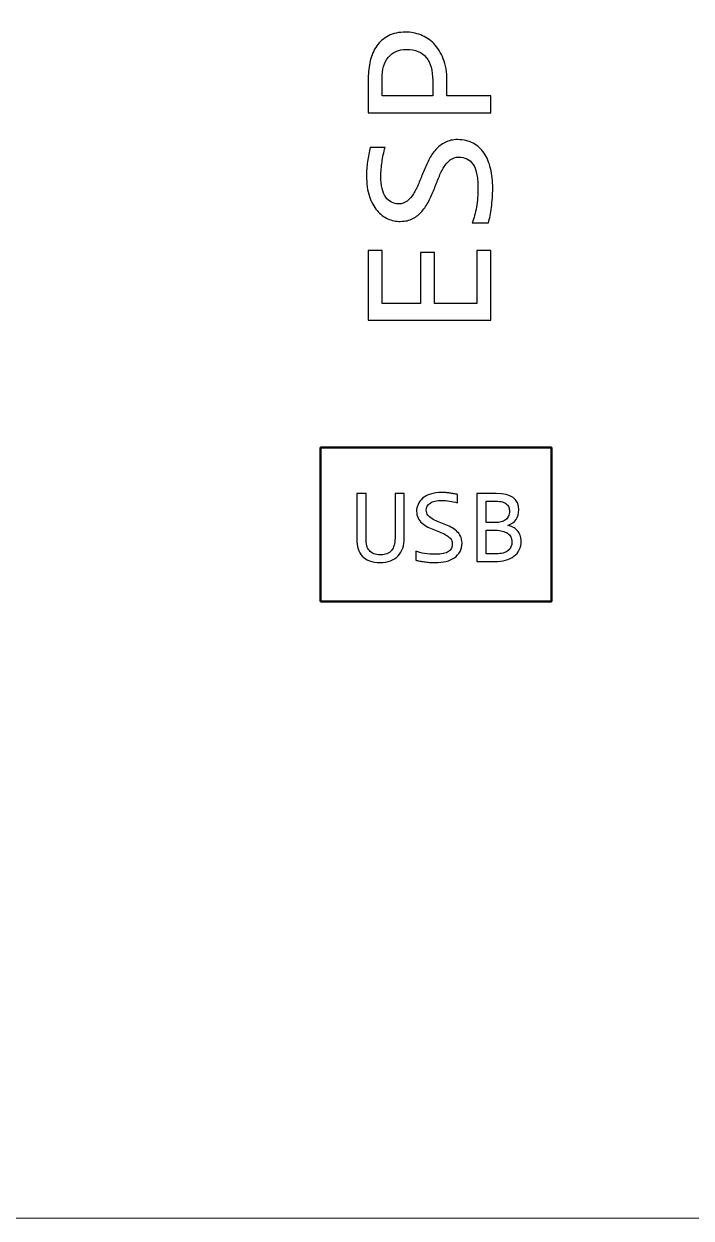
# Model space of a CAD drawing. Header units: millimetres. Extents: x -183.4 to -95.3, y 23.3 to 100.3.
# Drawn here: x -139.37 to -117.36, y 23.3 to 62.72 of the extents above; entities that cross this region are included whole.
import ezdxf

# ---------------------------------------------------------------- set-up
doc = ezdxf.new("R2010")
doc.units = ezdxf.units.MM
doc.header["$MEASUREMENT"] = 0
doc.layers.add('layer 1', color=7, linetype='Continuous')

msp = doc.modelspace()

# ---------------------------------------------------------------- linework, layer by layer
at = {"layer": 'layer 1', "color": 177, "lineweight": 9}
msp.add_lwpolyline([(-183.408, 23.2984), (-95.339, 23.2984), (-95.339, 100.2984), (-183.408, 100.2984), (-183.408, 23.2984)], close=True, dxfattribs=at)
at = {"layer": 'layer 1', "color": 250, "lineweight": 50}
msp.add_lwpolyline([(-129.5847, 43.6542), (-121.9647, 43.6542), (-121.9647, 48.7342), (-129.5847, 48.7342), (-129.5847, 43.6542)], close=True, dxfattribs=at)
at = {"layer": 'layer 1', "color": 250}
for points, knots in [([(-126.7718, 62.4462), (-126.6056, 62.4462), (-126.4427, 62.4155), (-126.2797, 62.3531), (-126.2797, 62.3531), (-126.1177, 62.2917), (-125.9728, 62.1954), (-125.8447, 62.0652), (-125.8447, 62.0652), (-125.7166, 61.935), (-125.6129, 61.7678), (-125.5335, 61.5657), (-125.5335, 61.5657), (-125.4542, 61.3635), (-125.414, 61.1212), (-125.414, 60.8407), (-125.414, 60.8407), (-125.414, 60.8407), (-125.414, 60.338), (-125.414, 60.338), (-125.414, 60.338), (-125.414, 60.338), (-123.9598, 60.338), (-123.9598, 60.338), (-123.9598, 60.338), (-123.9598, 60.338), (-123.9598, 59.7856), (-123.9598, 59.7856), (-123.9598, 59.7856), (-123.9598, 59.7856), (-128.0111, 59.7856), (-128.0111, 59.7856), (-128.0111, 59.7856), (-128.0111, 59.7856), (-128.0111, 60.9264), (-128.0111, 60.9264), (-128.0111, 60.9264), (-128.0111, 61.1275), (-127.9889, 61.3191), (-127.9444, 61.5032), (-127.9444, 61.5032), (-127.9, 61.6874), (-127.828, 61.8493), (-127.7296, 61.989), (-127.7296, 61.989), (-127.6301, 62.1287), (-127.502, 62.2398), (-127.3444, 62.3224), (-127.3444, 62.3224), (-127.1877, 62.4049), (-126.9962, 62.4462), (-126.7718, 62.4462)], [0, 0, 0, 0, 0.0714286, 0.0714286, 0.0714286, 0.0714286, 0.1428571, 0.1428571, 0.1428571, 0.1428571, 0.2142857, 0.2142857, 0.2142857, 0.2142857, 0.2857143, 0.2857143, 0.2857143, 0.2857143, 0.3571429, 0.3571429, 0.3571429, 0.3571429, 0.4285714, 0.4285714, 0.4285714, 0.4285714, 0.5, 0.5, 0.5, 0.5, 0.5714286, 0.5714286, 0.5714286, 0.5714286, 0.6428571, 0.6428571, 0.6428571, 0.6428571, 0.7142857, 0.7142857, 0.7142857, 0.7142857, 0.7857143, 0.7857143, 0.7857143, 0.7857143, 0.8571429, 0.8571429, 0.8571429, 0.8571429, 1, 1, 1, 1]), ([(-126.7464, 61.8747), (-127.0078, 61.8747), (-127.2078, 61.789), (-127.3465, 61.6186), (-127.3465, 61.6186), (-127.4851, 61.4482), (-127.5539, 61.209), (-127.5539, 60.9032), (-127.5539, 60.9032), (-127.5539, 60.9032), (-127.5539, 60.338), (-127.5539, 60.338), (-127.5539, 60.338), (-127.5539, 60.338), (-125.8839, 60.338), (-125.8839, 60.338), (-125.8839, 60.338), (-125.8839, 60.338), (-125.8839, 60.8534), (-125.8839, 60.8534), (-125.8839, 60.8534), (-125.8839, 61.1804), (-125.9548, 61.4323), (-126.0976, 61.6091), (-126.0976, 61.6091), (-126.2405, 61.7858), (-126.4575, 61.8747), (-126.7464, 61.8747)], [0, 0, 0, 0, 0.125, 0.125, 0.125, 0.125, 0.25, 0.25, 0.25, 0.25, 0.375, 0.375, 0.375, 0.375, 0.5, 0.5, 0.5, 0.5, 0.625, 0.625, 0.625, 0.625, 0.75, 0.75, 0.75, 0.75, 1, 1, 1, 1]), ([(-125.0562, 58.8977), (-124.8647, 58.8977), (-124.6953, 58.8585), (-124.5514, 58.7802), (-124.5514, 58.7802), (-124.4064, 58.7008), (-124.2858, 58.5918), (-124.1895, 58.451), (-124.1895, 58.451), (-124.0932, 58.3103), (-124.0212, 58.1409), (-123.9736, 57.943), (-123.9736, 57.943), (-123.9259, 57.7462), (-123.9026, 57.5282), (-123.9026, 57.29), (-123.9026, 57.29), (-123.9026, 57.1821), (-123.9069, 57.0752), (-123.9153, 56.9694), (-123.9153, 56.9694), (-123.9238, 56.8625), (-123.9333, 56.7598), (-123.946, 56.6614), (-123.946, 56.6614), (-123.9587, 56.563), (-123.9736, 56.4709), (-123.9894, 56.3841), (-123.9894, 56.3841), (-124.0064, 56.2973), (-124.0233, 56.218), (-124.0424, 56.1481), (-124.0424, 56.1481), (-124.0424, 56.1481), (-124.5758, 56.1481), (-124.5758, 56.1481), (-124.5758, 56.1481), (-124.5186, 56.3037), (-124.4731, 56.4772), (-124.4403, 56.6709), (-124.4403, 56.6709), (-124.4075, 56.8646), (-124.3916, 57.0837), (-124.3916, 57.3303), (-124.3916, 57.3303), (-124.3916, 57.5081), (-124.4054, 57.6594), (-124.4329, 57.7843), (-124.4329, 57.7843), (-124.4615, 57.9102), (-124.5027, 58.0118), (-124.5567, 58.0923), (-124.5567, 58.0923), (-124.6117, 58.1716), (-124.6784, 58.2298), (-124.7567, 58.2658), (-124.7567, 58.2658), (-124.835, 58.3018), (-124.925, 58.3198), (-125.0255, 58.3198), (-125.0255, 58.3198), (-125.1356, 58.3198), (-125.2287, 58.2891), (-125.306, 58.2288), (-125.306, 58.2288), (-125.3833, 58.1674), (-125.4531, 58.087), (-125.5145, 57.9885), (-125.5145, 57.9885), (-125.5748, 57.8891), (-125.6309, 57.7758), (-125.6817, 57.6488), (-125.6817, 57.6488), (-125.7325, 57.5218), (-125.7844, 57.3916), (-125.8383, 57.2594), (-125.8383, 57.2594), (-125.8923, 57.1271), (-125.9505, 56.9969), (-126.013, 56.8699), (-126.013, 56.8699), (-126.0765, 56.7429), (-126.1506, 56.6296), (-126.2363, 56.5312), (-126.2363, 56.5312), (-126.3231, 56.4317), (-126.4236, 56.3513), (-126.539, 56.2899), (-126.539, 56.2899), (-126.6554, 56.2296), (-126.793, 56.1989), (-126.9517, 56.1989), (-126.9517, 56.1989), (-127.0904, 56.1989), (-127.2269, 56.2275), (-127.3613, 56.2857), (-127.3613, 56.2857), (-127.4957, 56.3439), (-127.6153, 56.4339), (-127.719, 56.5556), (-127.719, 56.5556), (-127.8238, 56.6773), (-127.9084, 56.8339), (-127.9719, 57.0255), (-127.9719, 57.0255), (-128.0365, 57.217), (-128.0683, 57.4446), (-128.0683, 57.7102), (-128.0683, 57.7102), (-128.0683, 57.7779), (-128.0651, 57.852), (-128.0587, 57.9314), (-128.0587, 57.9314), (-128.0524, 58.0108), (-128.0439, 58.0923), (-128.0323, 58.1738), (-128.0323, 58.1738), (-128.0217, 58.2552), (-128.0079, 58.3357), (-127.9942, 58.4151), (-127.9942, 58.4151), (-127.9794, 58.4955), (-127.9645, 58.5696), (-127.9476, 58.6373), (-127.9476, 58.6373), (-127.9476, 58.6373), (-127.4523, 58.6373), (-127.4523, 58.6373), (-127.4523, 58.6373), (-127.4978, 58.4786), (-127.5327, 58.3187), (-127.556, 58.16), (-127.556, 58.16), (-127.5804, 58.0002), (-127.592, 57.8467), (-127.592, 57.6975), (-127.592, 57.6975), (-127.592, 57.3811), (-127.5391, 57.1493), (-127.4333, 57.0001), (-127.4333, 57.0001), (-127.3274, 56.8508), (-127.1856, 56.7768), (-127.0078, 56.7768), (-127.0078, 56.7768), (-126.8977, 56.7768), (-126.8035, 56.8074), (-126.7252, 56.8678), (-126.7252, 56.8678), (-126.6469, 56.9292), (-126.576, 57.0096), (-126.5146, 57.1091), (-126.5146, 57.1091), (-126.4522, 57.2075), (-126.3961, 57.3207), (-126.3453, 57.4477), (-126.3453, 57.4477), (-126.2945, 57.5747), (-126.2426, 57.7049), (-126.1887, 57.8372), (-126.1887, 57.8372), (-126.1347, 57.9695), (-126.0765, 58.0997), (-126.0119, 58.2267), (-126.0119, 58.2267), (-125.9474, 58.3537), (-125.8722, 58.4669), (-125.7844, 58.5664), (-125.7844, 58.5664), (-125.6965, 58.6648), (-125.5928, 58.7453), (-125.4753, 58.8066), (-125.4753, 58.8066), (-125.3579, 58.867), (-125.2182, 58.8977), (-125.0562, 58.8977)], [0, 0, 0, 0, 0.0222222, 0.0222222, 0.0222222, 0.0222222, 0.0444444, 0.0444444, 0.0444444, 0.0444444, 0.0666667, 0.0666667, 0.0666667, 0.0666667, 0.0888889, 0.0888889, 0.0888889, 0.0888889, 0.1111111, 0.1111111, 0.1111111, 0.1111111, 0.1333333, 0.1333333, 0.1333333, 0.1333333, 0.1555556, 0.1555556, 0.1555556, 0.1555556, 0.1777778, 0.1777778, 0.1777778, 0.1777778, 0.2, 0.2, 0.2, 0.2, 0.2222222, 0.2222222, 0.2222222, 0.2222222, 0.2444444, 0.2444444, 0.2444444, 0.2444444, 0.2666667, 0.2666667, 0.2666667, 0.2666667, 0.2888889, 0.2888889, 0.2888889, 0.2888889, 0.3111111, 0.3111111, 0.3111111, 0.3111111, 0.3333333, 0.3333333, 0.3333333, 0.3333333, 0.3555556, 0.3555556, 0.3555556, 0.3555556, 0.3777778, 0.3777778, 0.3777778, 0.3777778, 0.4, 0.4, 0.4, 0.4, 0.4222222, 0.4222222, 0.4222222, 0.4222222, 0.4444444, 0.4444444, 0.4444444, 0.4444444, 0.4666667, 0.4666667, 0.4666667, 0.4666667, 0.4888889, 0.4888889, 0.4888889, 0.4888889, 0.5111111, 0.5111111, 0.5111111, 0.5111111, 0.5333333, 0.5333333, 0.5333333, 0.5333333, 0.5555556, 0.5555556, 0.5555556, 0.5555556, 0.5777778, 0.5777778, 0.5777778, 0.5777778, 0.6, 0.6, 0.6, 0.6, 0.6222222, 0.6222222, 0.6222222, 0.6222222, 0.6444444, 0.6444444, 0.6444444, 0.6444444, 0.6666667, 0.6666667, 0.6666667, 0.6666667, 0.6888889, 0.6888889, 0.6888889, 0.6888889, 0.7111111, 0.7111111, 0.7111111, 0.7111111, 0.7333333, 0.7333333, 0.7333333, 0.7333333, 0.7555556, 0.7555556, 0.7555556, 0.7555556, 0.7777778, 0.7777778, 0.7777778, 0.7777778, 0.8, 0.8, 0.8, 0.8, 0.8222222, 0.8222222, 0.8222222, 0.8222222, 0.8444444, 0.8444444, 0.8444444, 0.8444444, 0.8666667, 0.8666667, 0.8666667, 0.8666667, 0.8888889, 0.8888889, 0.8888889, 0.8888889, 0.9111111, 0.9111111, 0.9111111, 0.9111111, 0.9333333, 0.9333333, 0.9333333, 0.9333333, 0.9555556, 0.9555556, 0.9555556, 0.9555556, 1, 1, 1, 1]), ([(-123.9598, 55.2412), (-123.9598, 55.2412), (-123.9598, 52.9361), (-123.9598, 52.9361), (-123.9598, 52.9361), (-123.9598, 52.9361), (-128.0111, 52.9361), (-128.0111, 52.9361), (-128.0111, 52.9361), (-128.0111, 52.9361), (-128.0111, 55.2412), (-128.0111, 55.2412), (-128.0111, 55.2412), (-128.0111, 55.2412), (-127.5476, 55.2412), (-127.5476, 55.2412), (-127.5476, 55.2412), (-127.5476, 55.2412), (-127.5476, 53.4886), (-127.5476, 53.4886), (-127.5476, 53.4886), (-127.5476, 53.4886), (-126.2903, 53.4886), (-126.2903, 53.4886), (-126.2903, 53.4886), (-126.2903, 53.4886), (-126.2903, 55.1734), (-126.2903, 55.1734), (-126.2903, 55.1734), (-126.2903, 55.1734), (-125.8267, 55.1734), (-125.8267, 55.1734), (-125.8267, 55.1734), (-125.8267, 55.1734), (-125.8267, 53.4886), (-125.8267, 53.4886), (-125.8267, 53.4886), (-125.8267, 53.4886), (-124.4297, 53.4886), (-124.4297, 53.4886), (-124.4297, 53.4886), (-124.4297, 53.4886), (-124.4297, 55.2412), (-124.4297, 55.2412), (-124.4297, 55.2412), (-124.4297, 55.2412), (-123.9598, 55.2412), (-123.9598, 55.2412)], [0, 0, 0, 0, 0.0769231, 0.0769231, 0.0769231, 0.0769231, 0.1538462, 0.1538462, 0.1538462, 0.1538462, 0.2307692, 0.2307692, 0.2307692, 0.2307692, 0.3076923, 0.3076923, 0.3076923, 0.3076923, 0.3846154, 0.3846154, 0.3846154, 0.3846154, 0.4615385, 0.4615385, 0.4615385, 0.4615385, 0.5384615, 0.5384615, 0.5384615, 0.5384615, 0.6153846, 0.6153846, 0.6153846, 0.6153846, 0.6923077, 0.6923077, 0.6923077, 0.6923077, 0.7692308, 0.7692308, 0.7692308, 0.7692308, 0.8461538, 0.8461538, 0.8461538, 0.8461538, 1, 1, 1, 1]), ([(-126.8205, 45.752), (-126.8205, 45.628), (-126.8382, 45.5157), (-126.8729, 45.4152), (-126.8729, 45.4152), (-126.9081, 45.3146), (-126.9593, 45.2294), (-127.0275, 45.1588), (-127.0275, 45.1588), (-127.0951, 45.0877), (-127.178, 45.0336), (-127.2762, 44.9948), (-127.2762, 44.9948), (-127.3744, 44.9566), (-127.4873, 44.9372), (-127.6149, 44.9372), (-127.6149, 44.9372), (-127.7548, 44.9372), (-127.8741, 44.9554), (-127.9717, 44.9924), (-127.9717, 44.9924), (-128.0693, 45.0289), (-128.1487, 45.0812), (-128.2104, 45.1482), (-128.2104, 45.1482), (-128.2716, 45.2153), (-128.3163, 45.2958), (-128.3445, 45.3905), (-128.3445, 45.3905), (-128.3727, 45.4845), (-128.3868, 45.5892), (-128.3868, 45.7056), (-128.3868, 45.7056), (-128.3868, 45.7056), (-128.3868, 47.2196), (-128.3868, 47.2196), (-128.3868, 47.2196), (-128.3868, 47.2196), (-128.0799, 47.2196), (-128.0799, 47.2196), (-128.0799, 47.2196), (-128.0799, 47.2196), (-128.0799, 45.7303), (-128.0799, 45.7303), (-128.0799, 45.7303), (-128.0799, 45.6415), (-128.0717, 45.5645), (-128.0552, 45.4975), (-128.0552, 45.4975), (-128.0382, 45.431), (-128.0111, 45.3758), (-127.9729, 45.3305), (-127.9729, 45.3305), (-127.9353, 45.2858), (-127.8859, 45.2523), (-127.8259, 45.2294), (-127.8259, 45.2294), (-127.7654, 45.2064), (-127.6919, 45.1947), (-127.6043, 45.1947), (-127.6043, 45.1947), (-127.4414, 45.1947), (-127.3215, 45.2417), (-127.2439, 45.3358), (-127.2439, 45.3358), (-127.1662, 45.4299), (-127.1274, 45.5627), (-127.1274, 45.7338), (-127.1274, 45.7338), (-127.1274, 45.7338), (-127.1274, 47.2196), (-127.1274, 47.2196), (-127.1274, 47.2196), (-127.1274, 47.2196), (-126.8205, 47.2196), (-126.8205, 47.2196), (-126.8205, 47.2196), (-126.8205, 47.2196), (-126.8205, 45.752), (-126.8205, 45.752)], [0, 0, 0, 0, 0.047619, 0.047619, 0.047619, 0.047619, 0.0952381, 0.0952381, 0.0952381, 0.0952381, 0.1428571, 0.1428571, 0.1428571, 0.1428571, 0.1904762, 0.1904762, 0.1904762, 0.1904762, 0.2380952, 0.2380952, 0.2380952, 0.2380952, 0.2857143, 0.2857143, 0.2857143, 0.2857143, 0.3333333, 0.3333333, 0.3333333, 0.3333333, 0.3809524, 0.3809524, 0.3809524, 0.3809524, 0.4285714, 0.4285714, 0.4285714, 0.4285714, 0.4761905, 0.4761905, 0.4761905, 0.4761905, 0.5238095, 0.5238095, 0.5238095, 0.5238095, 0.5714286, 0.5714286, 0.5714286, 0.5714286, 0.6190476, 0.6190476, 0.6190476, 0.6190476, 0.6666667, 0.6666667, 0.6666667, 0.6666667, 0.7142857, 0.7142857, 0.7142857, 0.7142857, 0.7619048, 0.7619048, 0.7619048, 0.7619048, 0.8095238, 0.8095238, 0.8095238, 0.8095238, 0.8571429, 0.8571429, 0.8571429, 0.8571429, 0.9047619, 0.9047619, 0.9047619, 0.9047619, 1, 1, 1, 1]), ([(-124.9162, 45.578), (-124.9162, 45.4716), (-124.938, 45.3775), (-124.9815, 45.2976), (-124.9815, 45.2976), (-125.0256, 45.217), (-125.0861, 45.15), (-125.1643, 45.0965), (-125.1643, 45.0965), (-125.2425, 45.043), (-125.3366, 45.003), (-125.4465, 44.9765), (-125.4465, 44.9765), (-125.5559, 44.9501), (-125.677, 44.9372), (-125.8093, 44.9372), (-125.8093, 44.9372), (-125.8693, 44.9372), (-125.9287, 44.9395), (-125.9875, 44.9442), (-125.9875, 44.9442), (-126.0468, 44.9489), (-126.1039, 44.9542), (-126.1585, 44.9613), (-126.1585, 44.9613), (-126.2132, 44.9683), (-126.2644, 44.9765), (-126.3126, 44.9854), (-126.3126, 44.9854), (-126.3608, 44.9948), (-126.4049, 45.0042), (-126.4437, 45.0148), (-126.4437, 45.0148), (-126.4437, 45.0148), (-126.4437, 45.3111), (-126.4437, 45.3111), (-126.4437, 45.3111), (-126.3573, 45.2793), (-126.2609, 45.2541), (-126.1533, 45.2358), (-126.1533, 45.2358), (-126.0457, 45.2176), (-125.924, 45.2088), (-125.787, 45.2088), (-125.787, 45.2088), (-125.6882, 45.2088), (-125.6041, 45.2164), (-125.5347, 45.2317), (-125.5347, 45.2317), (-125.4648, 45.2476), (-125.4083, 45.2705), (-125.3636, 45.3005), (-125.3636, 45.3005), (-125.3195, 45.3311), (-125.2872, 45.3681), (-125.2672, 45.4116), (-125.2672, 45.4116), (-125.2472, 45.4551), (-125.2372, 45.5051), (-125.2372, 45.561), (-125.2372, 45.561), (-125.2372, 45.6221), (-125.2543, 45.6739), (-125.2878, 45.7168), (-125.2878, 45.7168), (-125.3219, 45.7597), (-125.3666, 45.7985), (-125.4213, 45.8326), (-125.4213, 45.8326), (-125.4765, 45.8661), (-125.5394, 45.8973), (-125.61, 45.9255), (-125.61, 45.9255), (-125.6805, 45.9537), (-125.7529, 45.9825), (-125.8264, 46.0125), (-125.8264, 46.0125), (-125.8999, 46.0425), (-125.9722, 46.0748), (-126.0427, 46.1095), (-126.0427, 46.1095), (-126.1133, 46.1448), (-126.1762, 46.186), (-126.2309, 46.2336), (-126.2309, 46.2336), (-126.2861, 46.2818), (-126.3308, 46.3376), (-126.3649, 46.4017), (-126.3649, 46.4017), (-126.3984, 46.4664), (-126.4155, 46.5428), (-126.4155, 46.631), (-126.4155, 46.631), (-126.4155, 46.7081), (-126.3996, 46.7839), (-126.3673, 46.8586), (-126.3673, 46.8586), (-126.3349, 46.9332), (-126.285, 46.9997), (-126.2173, 47.0573), (-126.2173, 47.0573), (-126.1497, 47.1155), (-126.0627, 47.1625), (-125.9563, 47.1978), (-125.9563, 47.1978), (-125.8499, 47.2337), (-125.7235, 47.2513), (-125.5759, 47.2513), (-125.5759, 47.2513), (-125.5383, 47.2513), (-125.4971, 47.2496), (-125.453, 47.246), (-125.453, 47.246), (-125.4089, 47.2425), (-125.3636, 47.2378), (-125.3184, 47.2313), (-125.3184, 47.2313), (-125.2731, 47.2255), (-125.2284, 47.2178), (-125.1843, 47.2102), (-125.1843, 47.2102), (-125.1396, 47.2019), (-125.0985, 47.1937), (-125.0608, 47.1843), (-125.0608, 47.1843), (-125.0608, 47.1843), (-125.0608, 46.9091), (-125.0608, 46.9091), (-125.0608, 46.9091), (-125.149, 46.9344), (-125.2378, 46.9538), (-125.326, 46.9668), (-125.326, 46.9668), (-125.4148, 46.9803), (-125.5, 46.9867), (-125.5829, 46.9867), (-125.5829, 46.9867), (-125.7587, 46.9867), (-125.8875, 46.9573), (-125.9704, 46.8986), (-125.9704, 46.8986), (-126.0533, 46.8398), (-126.0945, 46.761), (-126.0945, 46.6622), (-126.0945, 46.6622), (-126.0945, 46.601), (-126.0774, 46.5487), (-126.0439, 46.5052), (-126.0439, 46.5052), (-126.0098, 46.4617), (-125.9651, 46.4223), (-125.9098, 46.3882), (-125.9098, 46.3882), (-125.8552, 46.3535), (-125.7923, 46.3224), (-125.7217, 46.2941), (-125.7217, 46.2941), (-125.6511, 46.2659), (-125.5788, 46.2371), (-125.5053, 46.2071), (-125.5053, 46.2071), (-125.4318, 46.1771), (-125.3595, 46.1448), (-125.289, 46.1089), (-125.289, 46.1089), (-125.2184, 46.0731), (-125.1555, 46.0313), (-125.1002, 45.9825), (-125.1002, 45.9825), (-125.0456, 45.9337), (-125.0009, 45.8761), (-124.9668, 45.8108), (-124.9668, 45.8108), (-124.9333, 45.7456), (-124.9162, 45.668), (-124.9162, 45.578)], [0, 0, 0, 0, 0.0222222, 0.0222222, 0.0222222, 0.0222222, 0.0444444, 0.0444444, 0.0444444, 0.0444444, 0.0666667, 0.0666667, 0.0666667, 0.0666667, 0.0888889, 0.0888889, 0.0888889, 0.0888889, 0.1111111, 0.1111111, 0.1111111, 0.1111111, 0.1333333, 0.1333333, 0.1333333, 0.1333333, 0.1555556, 0.1555556, 0.1555556, 0.1555556, 0.1777778, 0.1777778, 0.1777778, 0.1777778, 0.2, 0.2, 0.2, 0.2, 0.2222222, 0.2222222, 0.2222222, 0.2222222, 0.2444444, 0.2444444, 0.2444444, 0.2444444, 0.2666667, 0.2666667, 0.2666667, 0.2666667, 0.2888889, 0.2888889, 0.2888889, 0.2888889, 0.3111111, 0.3111111, 0.3111111, 0.3111111, 0.3333333, 0.3333333, 0.3333333, 0.3333333, 0.3555556, 0.3555556, 0.3555556, 0.3555556, 0.3777778, 0.3777778, 0.3777778, 0.3777778, 0.4, 0.4, 0.4, 0.4, 0.4222222, 0.4222222, 0.4222222, 0.4222222, 0.4444444, 0.4444444, 0.4444444, 0.4444444, 0.4666667, 0.4666667, 0.4666667, 0.4666667, 0.4888889, 0.4888889, 0.4888889, 0.4888889, 0.5111111, 0.5111111, 0.5111111, 0.5111111, 0.5333333, 0.5333333, 0.5333333, 0.5333333, 0.5555556, 0.5555556, 0.5555556, 0.5555556, 0.5777778, 0.5777778, 0.5777778, 0.5777778, 0.6, 0.6, 0.6, 0.6, 0.6222222, 0.6222222, 0.6222222, 0.6222222, 0.6444444, 0.6444444, 0.6444444, 0.6444444, 0.6666667, 0.6666667, 0.6666667, 0.6666667, 0.6888889, 0.6888889, 0.6888889, 0.6888889, 0.7111111, 0.7111111, 0.7111111, 0.7111111, 0.7333333, 0.7333333, 0.7333333, 0.7333333, 0.7555556, 0.7555556, 0.7555556, 0.7555556, 0.7777778, 0.7777778, 0.7777778, 0.7777778, 0.8, 0.8, 0.8, 0.8, 0.8222222, 0.8222222, 0.8222222, 0.8222222, 0.8444444, 0.8444444, 0.8444444, 0.8444444, 0.8666667, 0.8666667, 0.8666667, 0.8666667, 0.8888889, 0.8888889, 0.8888889, 0.8888889, 0.9111111, 0.9111111, 0.9111111, 0.9111111, 0.9333333, 0.9333333, 0.9333333, 0.9333333, 0.9555556, 0.9555556, 0.9555556, 0.9555556, 1, 1, 1, 1]), ([(-122.9625, 45.6421), (-122.9625, 45.5345), (-122.9831, 45.4387), (-123.0248, 45.3552), (-123.0248, 45.3552), (-123.066, 45.2723), (-123.1248, 45.2017), (-123.2018, 45.1447), (-123.2018, 45.1447), (-123.2782, 45.0871), (-123.3705, 45.0436), (-123.4793, 45.0136), (-123.4793, 45.0136), (-123.5875, 44.9836), (-123.708, 44.9689), (-123.8409, 44.9689), (-123.8409, 44.9689), (-123.8409, 44.9689), (-124.423, 44.9689), (-124.423, 44.9689), (-124.423, 44.9689), (-124.423, 44.9689), (-124.423, 47.2196), (-124.423, 47.2196), (-124.423, 47.2196), (-124.423, 47.2196), (-123.7868, 47.2196), (-123.7868, 47.2196), (-123.7868, 47.2196), (-123.2912, 47.2196), (-123.0436, 47.0373), (-123.0436, 46.6722), (-123.0436, 46.6722), (-123.0436, 46.5505), (-123.0724, 46.4458), (-123.1295, 46.3582), (-123.1295, 46.3582), (-123.1865, 46.2712), (-123.28, 46.2065), (-123.4093, 46.1636), (-123.4093, 46.1636), (-123.3488, 46.1524), (-123.2918, 46.133), (-123.2377, 46.1054), (-123.2377, 46.1054), (-123.1842, 46.0778), (-123.1365, 46.0419), (-123.0954, 45.9984), (-123.0954, 45.9984), (-123.0548, 45.9549), (-123.0219, 45.9032), (-122.9984, 45.8438), (-122.9984, 45.8438), (-122.9743, 45.7838), (-122.9625, 45.7168), (-122.9625, 45.6421)], [0, 0, 0, 0, 0.0666667, 0.0666667, 0.0666667, 0.0666667, 0.1333333, 0.1333333, 0.1333333, 0.1333333, 0.2, 0.2, 0.2, 0.2, 0.2666667, 0.2666667, 0.2666667, 0.2666667, 0.3333333, 0.3333333, 0.3333333, 0.3333333, 0.4, 0.4, 0.4, 0.4, 0.4666667, 0.4666667, 0.4666667, 0.4666667, 0.5333333, 0.5333333, 0.5333333, 0.5333333, 0.6, 0.6, 0.6, 0.6, 0.6666667, 0.6666667, 0.6666667, 0.6666667, 0.7333333, 0.7333333, 0.7333333, 0.7333333, 0.8, 0.8, 0.8, 0.8, 0.8666667, 0.8666667, 0.8666667, 0.8666667, 1, 1, 1, 1]), ([(-123.3505, 46.631), (-123.3505, 46.6769), (-123.3576, 46.7204), (-123.3711, 46.761), (-123.3711, 46.761), (-123.3846, 46.8021), (-123.4088, 46.8368), (-123.4429, 46.8662), (-123.4429, 46.8662), (-123.477, 46.8956), (-123.5234, 46.9191), (-123.581, 46.9362), (-123.581, 46.9362), (-123.6392, 46.9532), (-123.7127, 46.9621), (-123.8015, 46.9621), (-123.8015, 46.9621), (-123.8015, 46.9621), (-124.1161, 46.9621), (-124.1161, 46.9621), (-124.1161, 46.9621), (-124.1161, 46.9621), (-124.1161, 46.2565), (-124.1161, 46.2565), (-124.1161, 46.2565), (-124.1161, 46.2565), (-123.8121, 46.2565), (-123.8121, 46.2565), (-123.8121, 46.2565), (-123.7421, 46.2565), (-123.6792, 46.2642), (-123.6234, 46.2789), (-123.6234, 46.2789), (-123.5669, 46.2941), (-123.5181, 46.3171), (-123.4781, 46.3482), (-123.4781, 46.3482), (-123.4376, 46.3788), (-123.4058, 46.4176), (-123.3841, 46.4646), (-123.3841, 46.4646), (-123.3617, 46.5111), (-123.3505, 46.5664), (-123.3505, 46.631)], [0, 0, 0, 0, 0.0833333, 0.0833333, 0.0833333, 0.0833333, 0.1666667, 0.1666667, 0.1666667, 0.1666667, 0.25, 0.25, 0.25, 0.25, 0.3333333, 0.3333333, 0.3333333, 0.3333333, 0.4166667, 0.4166667, 0.4166667, 0.4166667, 0.5, 0.5, 0.5, 0.5, 0.5833333, 0.5833333, 0.5833333, 0.5833333, 0.6666667, 0.6666667, 0.6666667, 0.6666667, 0.75, 0.75, 0.75, 0.75, 0.8333333, 0.8333333, 0.8333333, 0.8333333, 1, 1, 1, 1]), ([(-123.2694, 45.6315), (-123.2694, 45.6891), (-123.2818, 45.7409), (-123.3059, 45.7867), (-123.3059, 45.7867), (-123.33, 45.8332), (-123.3647, 45.872), (-123.4111, 45.9032), (-123.4111, 45.9032), (-123.457, 45.9349), (-123.5128, 45.9596), (-123.5787, 45.9766), (-123.5787, 45.9766), (-123.6451, 45.9937), (-123.7192, 46.0025), (-123.8021, 46.0025), (-123.8021, 46.0025), (-123.8021, 46.0025), (-124.1161, 46.0025), (-124.1161, 46.0025), (-124.1161, 46.0025), (-124.1161, 46.0025), (-124.1161, 45.2264), (-124.1161, 45.2264), (-124.1161, 45.2264), (-124.1161, 45.2264), (-123.7921, 45.2264), (-123.7921, 45.2264), (-123.7921, 45.2264), (-123.6157, 45.2264), (-123.4852, 45.2593), (-123.3988, 45.3246), (-123.3988, 45.3246), (-123.3123, 45.3905), (-123.2694, 45.4928), (-123.2694, 45.6315)], [0, 0, 0, 0, 0.1, 0.1, 0.1, 0.1, 0.2, 0.2, 0.2, 0.2, 0.3, 0.3, 0.3, 0.3, 0.4, 0.4, 0.4, 0.4, 0.5, 0.5, 0.5, 0.5, 0.6, 0.6, 0.6, 0.6, 0.7, 0.7, 0.7, 0.7, 0.8, 0.8, 0.8, 0.8, 1, 1, 1, 1])]:
    msp.add_open_spline(points, degree=3, knots=knots, dxfattribs=at)

doc.saveas('drawing.dxf')
